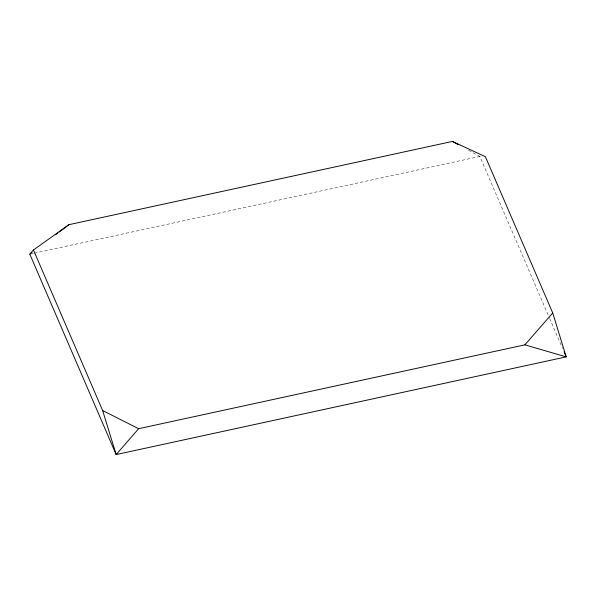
<?xml version="1.0" encoding="UTF-8"?>
<svg xmlns="http://www.w3.org/2000/svg" width="596" height="596" viewBox="0 0 596 596"><rect width="100%" height="100%" fill="white"/><g stroke="black" fill="none" stroke-linecap="round" stroke-linejoin="round"><path stroke-width="0.45" stroke-dasharray="2.98 2.23" d="M30.709 253.97L33.436 253.382M34.345 253.181L479.84 156.472L481.695 156.562M468.545 150.281L479.84 156.472L549.296 317.646M549.661 318.502L562.527 348.347"/><path stroke-width="0.89" d="M29.8 254.172L33.45 249.977L68.942 224.677L452.416 141.431L485.405 156.726L552.73 312.96L566.2 356.877L116.16 454.569L29.8 254.172L32.013 252.503M563.995 351.759L566.2 356.877L524.882 344.846L138.644 428.695L116.16 454.569L102.661 410.577L33.45 249.977M524.882 344.846L552.73 312.96M55.651 234.69L57.864 233.021M59.339 231.911L68.942 224.677M102.661 410.577L138.644 428.695M452.416 141.431L458.063 144.523"/></g></svg>
